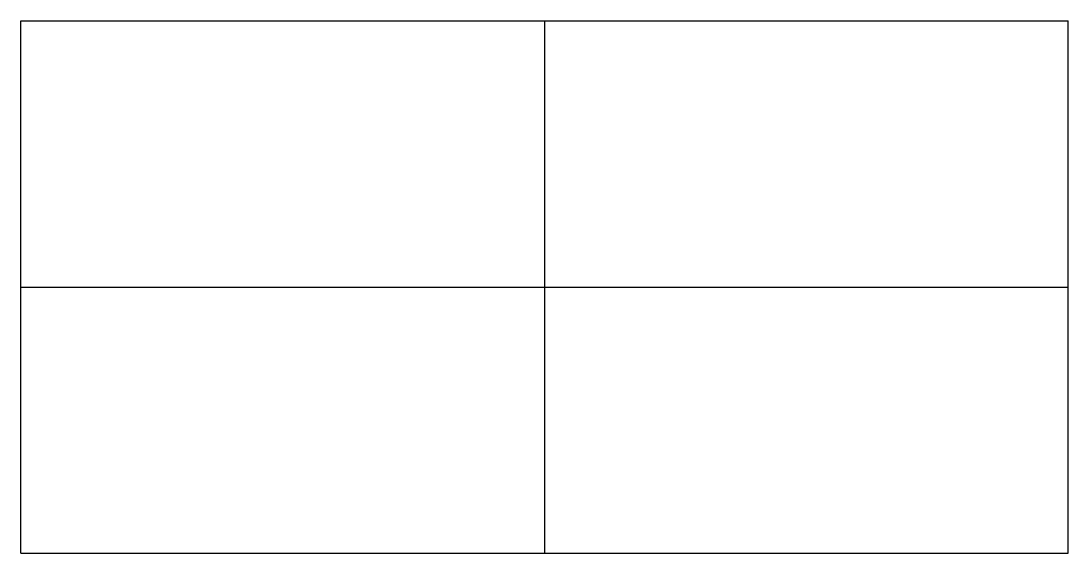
# Model space of a CAD drawing. Header units: millimetres. Extents: x -1200 to 0, y -610 to 0.
import ezdxf

# ---------------------------------------------------------------- set-up
doc = ezdxf.new("R2010")
doc.units = ezdxf.units.MM
doc.layers.add('laser bed referance', color=3, linetype='Continuous', lineweight=25, true_color=0x00ff00)
doc.layers.add('Referance lines', color=2, linetype='Continuous', lineweight=25, true_color=0xffff00)

msp = doc.modelspace()

# ---------------------------------------------------------------- linework, layer by layer
at = {"layer": 'laser bed referance'}
for p, q in [((-1200, 0), (0, 0)), ((-1200, -609.6), (-1200, 0)), ((0, -609.6), (0, 0)), ((-1200, -609.6), (0, -609.6))]:
    msp.add_line(p, q, dxfattribs=at)
at = {"layer": 'Referance lines'}
for p, q in [((-600, 0), (-600, -609.6)), ((-1200, -304.8), (0, -304.8))]:
    msp.add_line(p, q, dxfattribs=at)

doc.saveas('drawing.dxf')
